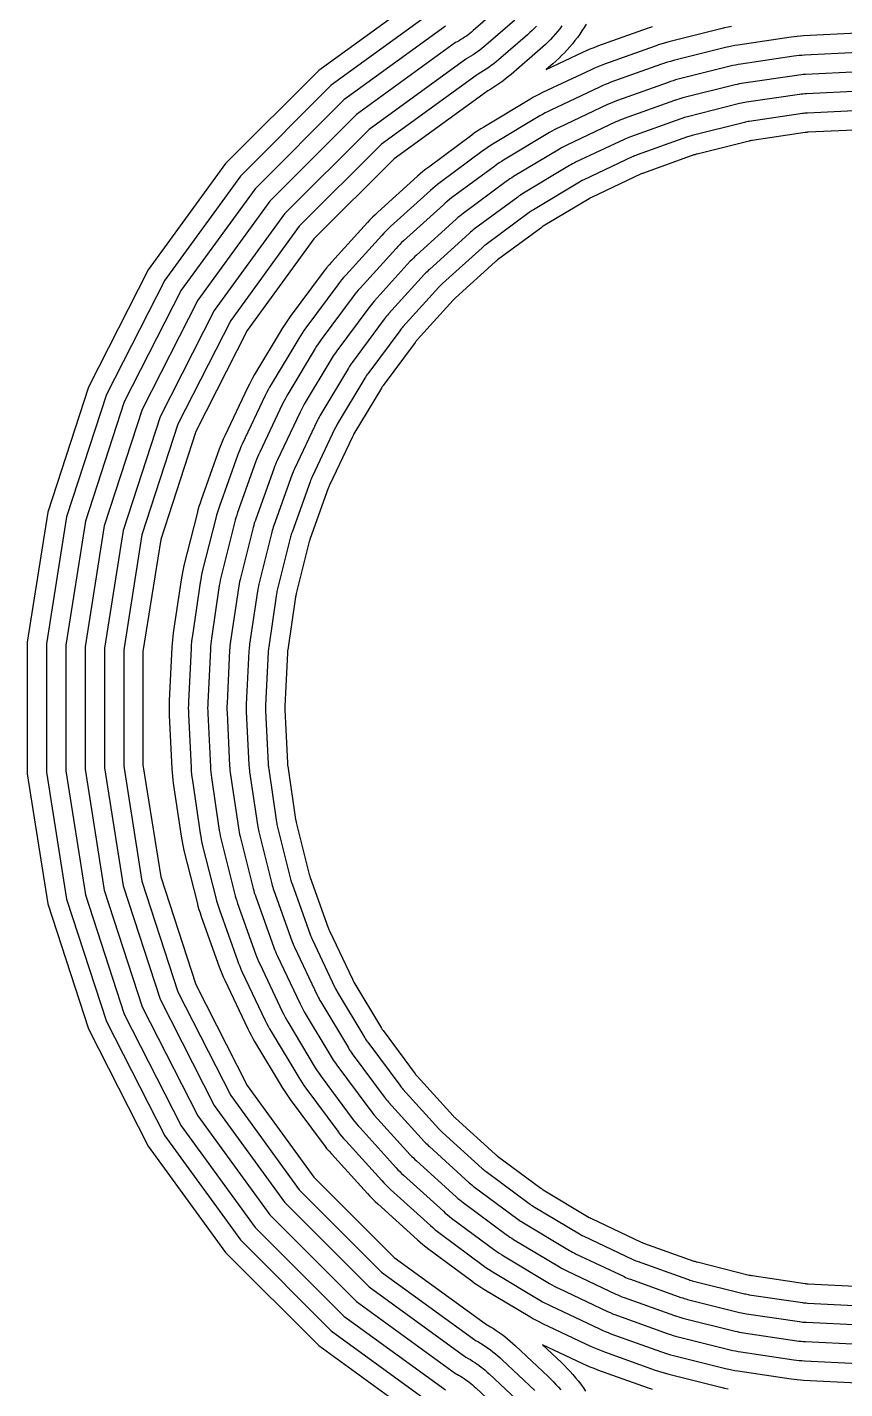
# Model space of a CAD drawing. Header units: metres. Extents: x 129.5 to 156.5, y -104.5 to -85.4.
# Drawn here: x 131.451 to 132.723, y -98.087 to -95.969 of the extents above; entities that cross this region are included whole.
import ezdxf

# ---------------------------------------------------------------- set-up
doc = ezdxf.new("R2010")
doc.units = ezdxf.units.M

msp = doc.modelspace()

# ---------------------------------------------------------------- linework, layer by layer
for points in [[(132.0704, -95.9157), (131.9048, -96.036), (131.76, -96.1808), (131.6397, -96.3464), (131.5468, -96.5288), (131.4835, -96.7235), (131.4515, -96.9256), (131.4515, -97.1304), (131.4835, -97.3325), (131.5468, -97.5272), (131.6397, -97.7096), (131.76, -97.8752), (131.9048, -98.02), (132.0704, -98.1403)], [(132.0861, -95.9414), (131.9243, -96.0589), (131.7829, -96.2003), (131.6654, -96.3621), (131.5746, -96.5403), (131.5128, -96.7305), (131.4815, -96.928), (131.4815, -97.128), (131.5128, -97.3255), (131.5746, -97.5157), (131.6654, -97.6939), (131.7829, -97.8557), (131.9243, -97.9971), (132.0861, -98.1146)], [(132.1902, -95.935), (132.1452, -95.974), (132.1426, -95.9762), (132.1399, -95.9783), (132.1372, -95.9804), (132.1345, -95.9824), (132.1317, -95.9843), (132.1289, -95.9862), (132.126, -95.988), (132.123, -95.9897), (132.1201, -95.9914), (132.1176, -95.9927), (131.9634, -96.1047), (131.8287, -96.2394), (131.7167, -96.3936), (131.6302, -96.5633), (131.5713, -96.7445), (131.5415, -96.9327), (131.5415, -97.1233), (131.5713, -97.3115), (131.6302, -97.4927), (131.7167, -97.6624), (131.8287, -97.8166), (131.9634, -97.9513), (132.1176, -98.0634), (132.1195, -98.0643), (132.1224, -98.0659), (132.1252, -98.0676), (132.1281, -98.0694), (132.1309, -98.0712), (132.1336, -98.0731), (132.1363, -98.075), (132.139, -98.0771), (132.1416, -98.0791), (132.1441, -98.0813), (132.1466, -98.0835), (132.1491, -98.0857), (132.1999, -98.1337)], [(132.1018, -95.967), (131.9439, -96.0818), (131.8058, -96.2199), (131.691, -96.3778), (131.6024, -96.5518), (131.542, -96.7375), (131.5115, -96.9304), (131.5115, -97.1256), (131.542, -97.3185), (131.6024, -97.5042), (131.691, -97.6782), (131.8058, -97.8361), (131.9439, -97.9742), (132.1018, -98.089)], [(132.2099, -95.9576), (132.1648, -95.9967), (132.1617, -95.9993), (132.1585, -96.0019), (132.1552, -96.0044), (132.1518, -96.0069), (132.1484, -96.0092), (132.145, -96.0115), (132.1415, -96.0137), (132.1379, -96.0158), (132.1343, -96.0178), (132.1335, -96.0182), (131.983, -96.1276), (131.8516, -96.259), (131.7423, -96.4093), (131.658, -96.5748), (131.6006, -96.7516), (131.5715, -96.9351), (131.5715, -97.1209), (131.6006, -97.3044), (131.658, -97.4812), (131.7423, -97.6467), (131.8516, -97.797), (131.983, -97.9284), (132.1335, -98.0378), (132.1337, -98.0379), (132.1373, -98.0399), (132.1407, -98.0419), (132.1442, -98.0441), (132.1476, -98.0463), (132.1509, -98.0486), (132.1542, -98.0509), (132.1574, -98.0534), (132.1606, -98.0559), (132.1637, -98.0585), (132.1667, -98.0612), (132.1697, -98.0639), (132.2205, -98.1119)], [(132.2434, -95.9671), (132.2401, -95.9705), (132.2366, -95.9738), (132.2331, -95.9771), (132.2295, -95.9803), (132.1845, -96.0194), (132.1808, -96.0225), (132.177, -96.0255), (132.1731, -96.0285), (132.1692, -96.0313), (132.1652, -96.0341), (132.1611, -96.0368), (132.157, -96.0393), (132.1528, -96.0418), (132.1495, -96.0436), (132.0025, -96.1504), (131.8744, -96.2785), (131.768, -96.425), (131.6858, -96.5864), (131.6298, -96.7586), (131.6015, -96.9375), (131.6015, -97.1185), (131.6298, -97.2974), (131.6858, -97.4696), (131.768, -97.631), (131.8744, -97.7775), (132.0025, -97.9056), (132.1497, -98.0125), (132.1521, -98.0138), (132.1562, -98.0163), (132.1603, -98.0188), (132.1643, -98.0214), (132.1682, -98.0241), (132.172, -98.0268), (132.1758, -98.0297), (132.1796, -98.0327), (132.1832, -98.0357), (132.1868, -98.0389), (132.1903, -98.0421), (132.2411, -98.0901)], [(132.2829, -95.9666), (132.2796, -95.971), (132.2761, -95.9753), (132.2726, -95.9796), (132.2689, -95.9837), (132.2651, -95.9877), (132.2613, -95.9917), (132.2573, -95.9956), (132.2533, -95.9993), (132.2492, -96.003), (132.2041, -96.042), (132.1999, -96.0456), (132.1955, -96.0491), (132.1911, -96.0525), (132.1866, -96.0558), (132.182, -96.059), (132.1773, -96.062), (132.1725, -96.065), (132.1677, -96.0678), (132.1657, -96.069), (132.022, -96.1733), (131.8973, -96.298), (131.7937, -96.4407), (131.7136, -96.5979), (131.6591, -96.7656), (131.6315, -96.9398), (131.6315, -97.1162), (131.6591, -97.2904), (131.7136, -97.4581), (131.7937, -97.6153), (131.8973, -97.758), (132.022, -97.8827), (132.1658, -97.9871), (132.167, -97.9878), (132.1717, -97.9906), (132.1764, -97.9934), (132.181, -97.9964), (132.1855, -97.9995), (132.1899, -98.0027), (132.1943, -98.0061), (132.1985, -98.0095), (132.2027, -98.013), (132.2068, -98.0166), (132.2109, -98.0203), (132.2617, -98.0683), (132.2658, -98.0723), (132.2698, -98.0763), (132.2737, -98.0805), (132.2775, -98.0848), (132.2812, -98.0891)], [(132.5469, -95.9677), (132.5413, -95.9688), (132.5358, -95.9699), (132.5303, -95.9712), (132.4494, -95.9915), (132.4439, -95.9929), (132.4385, -95.9945), (132.4331, -95.9962), (132.4278, -95.998), (132.3492, -96.0261), (132.3439, -96.0281), (132.3387, -96.0302), (132.3335, -96.0324), (132.3284, -96.0348), (132.253, -96.0704), (132.2479, -96.0729), (132.2429, -96.0755), (132.2379, -96.0782), (132.2331, -96.0811), (132.1615, -96.124), (132.1567, -96.1269), (132.152, -96.13), (132.1473, -96.1332), (132.1428, -96.1365), (132.0758, -96.1862), (132.0713, -96.1896), (132.0669, -96.1931), (132.0625, -96.1968), (132.0583, -96.2005), (131.9965, -96.2565), (131.9924, -96.2604), (131.9883, -96.2643), (131.9844, -96.2684), (131.9805, -96.2725), (131.9245, -96.3343), (131.9208, -96.3385), (131.9171, -96.3429), (131.9136, -96.3473), (131.9102, -96.3518), (131.8605, -96.4188), (131.8572, -96.4233), (131.854, -96.428), (131.8509, -96.4327), (131.848, -96.4375), (131.8051, -96.5091), (131.8022, -96.5139), (131.7995, -96.5189), (131.7969, -96.5239), (131.7944, -96.529), (131.7588, -96.6044), (131.7564, -96.6095), (131.7542, -96.6147), (131.7521, -96.6199), (131.7501, -96.6252), (131.722, -96.7038), (131.7202, -96.7091), (131.7185, -96.7145), (131.7169, -96.7199), (131.7155, -96.7254), (131.6952, -96.8063), (131.6939, -96.8118), (131.6928, -96.8173), (131.6917, -96.8229), (131.6908, -96.8284), (131.6786, -96.9109), (131.6778, -96.9165), (131.6772, -96.9221), (131.6767, -96.9278), (131.6764, -96.9334), (131.6723, -97.0167), (131.6721, -97.0224), (131.672, -97.028), (131.6721, -97.0336), (131.6723, -97.0393), (131.6764, -97.1226), (131.6767, -97.1282), (131.6772, -97.1339), (131.6778, -97.1395), (131.6786, -97.1451), (131.6908, -97.2276), (131.6917, -97.2331), (131.6928, -97.2387), (131.6939, -97.2442), (131.6952, -97.2497), (131.7155, -97.3306), (131.7169, -97.3361), (131.7185, -97.3415), (131.7202, -97.3469), (131.722, -97.3522), (131.7501, -97.4308), (131.7521, -97.4361), (131.7542, -97.4413), (131.7564, -97.4465), (131.7588, -97.4516), (131.7944, -97.527), (131.7969, -97.5321), (131.7995, -97.5371), (131.8022, -97.5421), (131.8051, -97.5469), (131.848, -97.6185), (131.8509, -97.6233), (131.854, -97.628), (131.8572, -97.6327), (131.8605, -97.6372), (131.9102, -97.7042), (131.9136, -97.7087), (131.9171, -97.7131), (131.9208, -97.7175), (131.9245, -97.7217), (131.9805, -97.7835), (131.9844, -97.7876), (131.9883, -97.7917), (131.9924, -97.7956), (131.9965, -97.7995), (132.0583, -97.8555), (132.0625, -97.8592), (132.0669, -97.8629), (132.0713, -97.8664), (132.0758, -97.8698), (132.1428, -97.9195), (132.1473, -97.9228), (132.152, -97.926), (132.1567, -97.9291), (132.1615, -97.932), (132.2331, -97.9749), (132.2379, -97.9778), (132.2429, -97.9805), (132.2479, -97.9831), (132.253, -97.9856), (132.3284, -98.0212), (132.3335, -98.0236), (132.3387, -98.0258), (132.3439, -98.0279), (132.3492, -98.0299)], [(132.3209, -95.9639), (132.3176, -95.9692), (132.3142, -95.9744), (132.3107, -95.9795), (132.307, -95.9846), (132.3032, -95.9895), (132.2993, -95.9944), (132.2953, -95.9992), (132.2911, -96.0038), (132.2869, -96.0084), (132.2825, -96.0129), (132.2781, -96.0173), (132.2735, -96.0215), (132.2688, -96.0257), (132.2584, -96.0347)], [(132.2584, -96.0347), (132.3156, -96.0077), (132.3214, -96.005), (132.3272, -96.0025), (132.3331, -96.0001), (132.3391, -95.9979), (132.4177, -95.9698), (132.4237, -95.9677)], [(132.7422, -95.9782), (132.6589, -95.9823), (132.654, -95.9826), (132.6491, -95.9831), (132.6442, -95.9836), (132.6393, -95.9843), (132.5568, -95.9965), (132.552, -95.9973), (132.5472, -95.9982), (132.5424, -95.9992), (132.5376, -96.0003), (132.4567, -96.0206), (132.4519, -96.0218), (132.4472, -96.0232), (132.4425, -96.0247), (132.4379, -96.0263), (132.3593, -96.0544), (132.3547, -96.0561), (132.3502, -96.0579), (132.3457, -96.0599), (132.3412, -96.0619), (132.2658, -96.0976), (132.2614, -96.0997), (132.257, -96.102), (132.2527, -96.1043), (132.2485, -96.1068), (132.1769, -96.1497), (132.1728, -96.1523), (132.1687, -96.155), (132.1646, -96.1577), (132.1606, -96.1606), (132.0936, -96.2103), (132.0897, -96.2133), (132.0859, -96.2163), (132.0821, -96.2195), (132.0785, -96.2228), (132.0166, -96.2788), (132.0131, -96.2821), (132.0095, -96.2855), (132.0061, -96.2891), (132.0028, -96.2926), (131.9468, -96.3545), (131.9435, -96.3581), (131.9403, -96.3619), (131.9373, -96.3657), (131.9343, -96.3696), (131.8846, -96.4366), (131.8817, -96.4406), (131.879, -96.4447), (131.8763, -96.4488), (131.8737, -96.4529), (131.8308, -96.5245), (131.8283, -96.5287), (131.826, -96.533), (131.8237, -96.5374), (131.8216, -96.5418), (131.7859, -96.6172), (131.7839, -96.6217), (131.7819, -96.6262), (131.7801, -96.6307), (131.7784, -96.6353), (131.7503, -96.7139), (131.7487, -96.7185), (131.7472, -96.7232), (131.7458, -96.7279), (131.7446, -96.7327), (131.7243, -96.8136), (131.7232, -96.8184), (131.7222, -96.8232), (131.7213, -96.828), (131.7205, -96.8328), (131.7083, -96.9153), (131.7076, -96.9202), (131.7071, -96.9251), (131.7066, -96.93), (131.7063, -96.9349), (131.7022, -97.0182), (131.7021, -97.0231), (131.702, -97.028), (131.7021, -97.0329), (131.7022, -97.0378), (131.7063, -97.1211), (131.7066, -97.126), (131.7071, -97.1309), (131.7076, -97.1358), (131.7083, -97.1407), (131.7205, -97.2232), (131.7213, -97.228), (131.7222, -97.2328), (131.7232, -97.2376), (131.7243, -97.2424), (131.7446, -97.3233), (131.7458, -97.3281), (131.7472, -97.3328), (131.7487, -97.3375), (131.7503, -97.3421), (131.7784, -97.4207), (131.7801, -97.4253), (131.7819, -97.4298), (131.7839, -97.4343), (131.7859, -97.4388), (131.8216, -97.5142), (131.8237, -97.5186), (131.826, -97.523), (131.8283, -97.5273), (131.8308, -97.5315), (131.8737, -97.6031), (131.8763, -97.6072), (131.879, -97.6113), (131.8817, -97.6154), (131.8846, -97.6194), (131.9343, -97.6864), (131.9373, -97.6903), (131.9403, -97.6941), (131.9435, -97.6979), (131.9468, -97.7015), (132.0028, -97.7634), (132.0061, -97.7669), (132.0095, -97.7705), (132.0131, -97.7739), (132.0166, -97.7772), (132.0785, -97.8332), (132.0821, -97.8365), (132.0859, -97.8397), (132.0897, -97.8427), (132.0936, -97.8457), (132.1606, -97.8954), (132.1646, -97.8983), (132.1687, -97.901), (132.1728, -97.9037), (132.1769, -97.9063), (132.2485, -97.9492), (132.2527, -97.9517), (132.257, -97.954), (132.2614, -97.9563), (132.2658, -97.9584), (132.3412, -97.9941), (132.3457, -97.9961), (132.3502, -97.9981), (132.3547, -97.9999), (132.3593, -98.0016)], [(132.7437, -96.0082), (132.6603, -96.0123), (132.6562, -96.0126), (132.652, -96.0129), (132.6479, -96.0134), (132.6437, -96.0139), (132.5612, -96.0262), (132.5571, -96.0268), (132.553, -96.0276), (132.5489, -96.0285), (132.5449, -96.0294), (132.464, -96.0497), (132.4599, -96.0508), (132.4559, -96.0519), (132.4519, -96.0532), (132.448, -96.0545), (132.3694, -96.0826), (132.3655, -96.0841), (132.3617, -96.0856), (132.3578, -96.0873), (132.354, -96.089), (132.2786, -96.1247), (132.2749, -96.1265), (132.2712, -96.1284), (132.2675, -96.1305), (132.2639, -96.1326), (132.1924, -96.1754), (132.1888, -96.1776), (132.1853, -96.1799), (132.1819, -96.1823), (132.1785, -96.1847), (132.1115, -96.2344), (132.1082, -96.2369), (132.1049, -96.2395), (132.1017, -96.2422), (132.0986, -96.245), (132.0368, -96.301), (132.0337, -96.3038), (132.0308, -96.3068), (132.0278, -96.3097), (132.025, -96.3128), (131.969, -96.3746), (131.9662, -96.3777), (131.9635, -96.3809), (131.9609, -96.3842), (131.9584, -96.3875), (131.9087, -96.4545), (131.9063, -96.4579), (131.9039, -96.4613), (131.9016, -96.4648), (131.8994, -96.4684), (131.8566, -96.5399), (131.8545, -96.5435), (131.8524, -96.5472), (131.8505, -96.5509), (131.8487, -96.5546), (131.813, -96.63), (131.8113, -96.6338), (131.8096, -96.6377), (131.8081, -96.6415), (131.8066, -96.6454), (131.7785, -96.724), (131.7772, -96.7279), (131.7759, -96.7319), (131.7748, -96.7359), (131.7737, -96.74), (131.7534, -96.8209), (131.7525, -96.8249), (131.7516, -96.829), (131.7508, -96.8331), (131.7502, -96.8372), (131.7379, -96.9197), (131.7374, -96.9239), (131.7369, -96.928), (131.7366, -96.9322), (131.7363, -96.9363), (131.7322, -97.0197), (131.7321, -97.0238), (131.732, -97.028), (131.7321, -97.0322), (131.7322, -97.0363), (131.7363, -97.1197), (131.7366, -97.1238), (131.7369, -97.128), (131.7374, -97.1321), (131.7379, -97.1363), (131.7502, -97.2188), (131.7508, -97.2229), (131.7516, -97.227), (131.7525, -97.2311), (131.7534, -97.2351), (131.7737, -97.316), (131.7748, -97.3201), (131.7759, -97.3241), (131.7772, -97.3281), (131.7785, -97.332), (131.8066, -97.4106), (131.8081, -97.4145), (131.8096, -97.4183), (131.8113, -97.4222), (131.813, -97.426), (131.8487, -97.5014), (131.8505, -97.5051), (131.8524, -97.5088), (131.8545, -97.5125), (131.8566, -97.5161), (131.8994, -97.5876), (131.9016, -97.5912), (131.9039, -97.5947), (131.9063, -97.5981), (131.9087, -97.6015), (131.9584, -97.6685), (131.9609, -97.6718), (131.9635, -97.6751), (131.9662, -97.6783), (131.969, -97.6814), (132.025, -97.7432), (132.0278, -97.7463), (132.0308, -97.7492), (132.0337, -97.7522), (132.0368, -97.755), (132.0986, -97.811), (132.1017, -97.8138), (132.1049, -97.8165), (132.1082, -97.8191), (132.1115, -97.8216), (132.1785, -97.8713), (132.1819, -97.8737), (132.1853, -97.8761), (132.1888, -97.8784), (132.1924, -97.8806), (132.2639, -97.9234), (132.2675, -97.9255), (132.2712, -97.9276), (132.2749, -97.9295), (132.2786, -97.9313), (132.354, -97.967), (132.3578, -97.9687), (132.3617, -97.9704), (132.3655, -97.9719), (132.3694, -97.9734)], [(132.7451, -96.0382), (132.6618, -96.0423), (132.6584, -96.0425), (132.655, -96.0428), (132.6515, -96.0431), (132.6481, -96.0436), (132.5656, -96.0558), (132.5622, -96.0564), (132.5589, -96.057), (132.5555, -96.0577), (132.5522, -96.0585), (132.4712, -96.0788), (132.4679, -96.0797), (132.4646, -96.0806), (132.4613, -96.0817), (132.4581, -96.0828), (132.3796, -96.1109), (132.3763, -96.1121), (132.3731, -96.1134), (132.37, -96.1147), (132.3669, -96.1161), (132.2915, -96.1518), (132.2884, -96.1533), (132.2853, -96.1549), (132.2823, -96.1566), (132.2793, -96.1583), (132.2078, -96.2012), (132.2049, -96.203), (132.202, -96.2048), (132.1992, -96.2068), (132.1964, -96.2088), (132.1294, -96.2585), (132.1266, -96.2606), (132.124, -96.2627), (132.1213, -96.2649), (132.1187, -96.2672), (132.0569, -96.3232), (132.0544, -96.3256), (132.052, -96.328), (132.0496, -96.3304), (132.0472, -96.3329), (131.9912, -96.3947), (131.9889, -96.3973), (131.9867, -96.4), (131.9846, -96.4026), (131.9825, -96.4054), (131.9328, -96.4724), (131.9308, -96.4752), (131.9288, -96.478), (131.927, -96.4809), (131.9252, -96.4838), (131.8823, -96.5553), (131.8806, -96.5583), (131.8789, -96.5613), (131.8773, -96.5644), (131.8758, -96.5675), (131.8401, -96.6429), (131.8387, -96.646), (131.8374, -96.6491), (131.8361, -96.6523), (131.8349, -96.6556), (131.8068, -96.7341), (131.8057, -96.7373), (131.8046, -96.7406), (131.8037, -96.7439), (131.8028, -96.7472), (131.7825, -96.8282), (131.7817, -96.8315), (131.781, -96.8349), (131.7804, -96.8382), (131.7798, -96.8416), (131.7676, -96.9241), (131.7671, -96.9275), (131.7668, -96.931), (131.7665, -96.9344), (131.7663, -96.9378), (131.7622, -97.0211), (131.762, -97.0246), (131.762, -97.028), (131.762, -97.0314), (131.7622, -97.0349), (131.7663, -97.1182), (131.7665, -97.1216), (131.7668, -97.125), (131.7671, -97.1285), (131.7676, -97.1319), (131.7798, -97.2144), (131.7804, -97.2178), (131.781, -97.2211), (131.7817, -97.2245), (131.7825, -97.2278), (131.8028, -97.3088), (131.8037, -97.3121), (131.8046, -97.3154), (131.8057, -97.3187), (131.8068, -97.3219), (131.8349, -97.4004), (131.8361, -97.4037), (131.8374, -97.4069), (131.8387, -97.41), (131.8401, -97.4131), (131.8758, -97.4885), (131.8773, -97.4916), (131.8789, -97.4947), (131.8806, -97.4977), (131.8823, -97.5007), (131.9252, -97.5722), (131.927, -97.5751), (131.9288, -97.578), (131.9308, -97.5808), (131.9328, -97.5836), (131.9825, -97.6506), (131.9846, -97.6534), (131.9867, -97.656), (131.9889, -97.6587), (131.9912, -97.6613), (132.0472, -97.7231), (132.0496, -97.7256), (132.052, -97.728), (132.0544, -97.7304), (132.0569, -97.7328), (132.1187, -97.7888), (132.1213, -97.7911), (132.124, -97.7933), (132.1266, -97.7954), (132.1294, -97.7975), (132.1964, -97.8472), (132.1992, -97.8492), (132.202, -97.8512), (132.2049, -97.853), (132.2078, -97.8548), (132.2793, -97.8977), (132.2823, -97.8994), (132.2853, -97.9011), (132.2884, -97.9027), (132.2915, -97.9042), (132.3669, -97.9399), (132.37, -97.9413), (132.3731, -97.9426), (132.3763, -97.9439), (132.3796, -97.9451)], [(132.7466, -96.0681), (132.6633, -96.0722), (132.6606, -96.0724), (132.6579, -96.0726), (132.6552, -96.0729), (132.6525, -96.0733), (132.57, -96.0855), (132.5674, -96.086), (132.5647, -96.0864), (132.5621, -96.087), (132.5594, -96.0876), (132.4785, -96.1079), (132.4759, -96.1086), (132.4733, -96.1093), (132.4708, -96.1102), (132.4682, -96.111), (132.3897, -96.1391), (132.3871, -96.1401), (132.3846, -96.1411), (132.3821, -96.1421), (132.3797, -96.1433), (132.3043, -96.1789), (132.3019, -96.1801), (132.2995, -96.1814), (132.2971, -96.1827), (132.2948, -96.184), (132.2232, -96.2269), (132.2209, -96.2283), (132.2187, -96.2298), (132.2164, -96.2313), (132.2142, -96.2329), (132.1472, -96.2826), (132.1451, -96.2842), (132.143, -96.2859), (132.1409, -96.2876), (132.1389, -96.2894), (132.0771, -96.3455), (132.0751, -96.3473), (132.0732, -96.3492), (132.0713, -96.3511), (132.0695, -96.3531), (132.0134, -96.4149), (132.0116, -96.4169), (132.0099, -96.419), (132.0082, -96.4211), (132.0066, -96.4232), (131.9569, -96.4902), (131.9553, -96.4924), (131.9538, -96.4947), (131.9523, -96.4969), (131.9509, -96.4992), (131.908, -96.5708), (131.9067, -96.5731), (131.9054, -96.5755), (131.9041, -96.5779), (131.9029, -96.5803), (131.8673, -96.6557), (131.8661, -96.6581), (131.8651, -96.6606), (131.8641, -96.6631), (131.8631, -96.6657), (131.835, -96.7442), (131.8342, -96.7468), (131.8333, -96.7493), (131.8326, -96.7519), (131.8319, -96.7545), (131.8116, -96.8354), (131.811, -96.8381), (131.8104, -96.8407), (131.81, -96.8434), (131.8095, -96.846), (131.7973, -96.9285), (131.7969, -96.9312), (131.7966, -96.9339), (131.7964, -96.9366), (131.7962, -96.9393), (131.7921, -97.0226), (131.792, -97.0253), (131.792, -97.028), (131.792, -97.0307), (131.7921, -97.0334), (131.7962, -97.1167), (131.7964, -97.1194), (131.7966, -97.1221), (131.7969, -97.1248), (131.7973, -97.1275), (131.8095, -97.21), (131.81, -97.2126), (131.8104, -97.2153), (131.811, -97.2179), (131.8116, -97.2206), (131.8319, -97.3015), (131.8326, -97.3041), (131.8333, -97.3067), (131.8342, -97.3092), (131.835, -97.3118), (131.8631, -97.3903), (131.8641, -97.3929), (131.8651, -97.3954), (131.8661, -97.3979), (131.8673, -97.4003), (131.9029, -97.4757), (131.9041, -97.4781), (131.9054, -97.4805), (131.9067, -97.4829), (131.908, -97.4852), (131.9509, -97.5568), (131.9523, -97.5591), (131.9538, -97.5613), (131.9553, -97.5636), (131.9569, -97.5658), (132.0066, -97.6328), (132.0082, -97.6349), (132.0099, -97.637), (132.0116, -97.6391), (132.0134, -97.6411), (132.0695, -97.7029), (132.0713, -97.7049), (132.0732, -97.7068), (132.0751, -97.7087), (132.0771, -97.7105), (132.1389, -97.7666), (132.1409, -97.7684), (132.143, -97.7701), (132.1451, -97.7718), (132.1472, -97.7734), (132.2142, -97.8231), (132.2164, -97.8247), (132.2187, -97.8262), (132.2209, -97.8277), (132.2232, -97.8291), (132.2948, -97.872), (132.2971, -97.8733), (132.2995, -97.8746), (132.3019, -97.8759), (132.3043, -97.8771), (132.3797, -97.9127), (132.3821, -97.9139), (132.3846, -97.9149), (132.3871, -97.9159), (132.3897, -97.9169)], [(132.7481, -96.0981), (132.6648, -96.1022), (132.6628, -96.1023), (132.6608, -96.1025), (132.6589, -96.1027), (132.6569, -96.103), (132.5744, -96.1152), (132.5725, -96.1155), (132.5706, -96.1159), (132.5686, -96.1163), (132.5667, -96.1167), (132.4858, -96.137), (132.4839, -96.1375), (132.482, -96.138), (132.4802, -96.1386), (132.4783, -96.1393), (132.3998, -96.1674), (132.3979, -96.1681), (132.3961, -96.1688), (132.3943, -96.1696), (132.3925, -96.1704), (132.3171, -96.206), (132.3153, -96.2069), (132.3136, -96.2078), (132.3119, -96.2088), (132.3102, -96.2097), (132.2386, -96.2526), (132.237, -96.2537), (132.2353, -96.2547), (132.2337, -96.2558), (132.2321, -96.257), (132.1651, -96.3067), (132.1635, -96.3079), (132.162, -96.3091), (132.1605, -96.3104), (132.159, -96.3117), (132.0972, -96.3677), (132.0958, -96.369), (132.0944, -96.3704), (132.093, -96.3718), (132.0917, -96.3732), (132.0357, -96.435), (132.0344, -96.4365), (132.0331, -96.438), (132.0319, -96.4395), (132.0307, -96.4411), (131.981, -96.5081), (131.9798, -96.5097), (131.9787, -96.5113), (131.9777, -96.513), (131.9766, -96.5146), (131.9337, -96.5862), (131.9328, -96.5879), (131.9318, -96.5896), (131.9309, -96.5913), (131.93, -96.5931), (131.8944, -96.6685), (131.8936, -96.6703), (131.8928, -96.6721), (131.8921, -96.6739), (131.8914, -96.6758), (131.8633, -96.7543), (131.8626, -96.7562), (131.862, -96.758), (131.8615, -96.7599), (131.861, -96.7618), (131.8407, -96.8427), (131.8403, -96.8446), (131.8399, -96.8466), (131.8395, -96.8485), (131.8392, -96.8504), (131.827, -96.9329), (131.8267, -96.9349), (131.8265, -96.9368), (131.8263, -96.9388), (131.8262, -96.9408), (131.8221, -97.0241), (131.822, -97.026), (131.822, -97.028), (131.822, -97.03), (131.8221, -97.0319), (131.8262, -97.1152), (131.8263, -97.1172), (131.8265, -97.1192), (131.8267, -97.1211), (131.827, -97.1231), (131.8392, -97.2056), (131.8395, -97.2075), (131.8399, -97.2094), (131.8403, -97.2114), (131.8407, -97.2133), (131.861, -97.2942), (131.8615, -97.2961), (131.862, -97.298), (131.8626, -97.2998), (131.8633, -97.3017), (131.8914, -97.3802), (131.8921, -97.3821), (131.8928, -97.3839), (131.8936, -97.3857), (131.8944, -97.3875), (131.93, -97.4629), (131.9309, -97.4647), (131.9318, -97.4664), (131.9328, -97.4681), (131.9337, -97.4698), (131.9766, -97.5414), (131.9777, -97.543), (131.9787, -97.5447), (131.9798, -97.5463), (131.981, -97.5479), (132.0307, -97.6149), (132.0319, -97.6165), (132.0331, -97.618), (132.0344, -97.6195), (132.0357, -97.621), (132.0917, -97.6828), (132.093, -97.6842), (132.0944, -97.6856), (132.0958, -97.687), (132.0972, -97.6883), (132.159, -97.7443), (132.1605, -97.7456), (132.162, -97.7469), (132.1635, -97.7481), (132.1651, -97.7493), (132.2321, -97.799), (132.2337, -97.8002), (132.2353, -97.8013), (132.237, -97.8023), (132.2386, -97.8034), (132.3102, -97.8463), (132.3119, -97.8472), (132.3136, -97.8482), (132.3153, -97.8491), (132.3171, -97.85), (132.3925, -97.8856), (132.3943, -97.8864), (132.3961, -97.8872), (132.3979, -97.8879), (132.3998, -97.8886)], [(132.7495, -96.1281), (132.6662, -96.1322), (132.665, -96.1322), (132.6638, -96.1323), (132.6626, -96.1325), (132.6613, -96.1326), (132.5788, -96.1449), (132.5776, -96.1451), (132.5764, -96.1453), (132.5752, -96.1455), (132.574, -96.1458), (132.4931, -96.1661), (132.4919, -96.1664), (132.4907, -96.1668), (132.4896, -96.1671), (132.4884, -96.1675), (132.4099, -96.1956), (132.4087, -96.1961), (132.4076, -96.1965), (132.4065, -96.197), (132.4053, -96.1975), (132.3299, -96.2332), (132.3288, -96.2337), (132.3277, -96.2343), (132.3267, -96.2349), (132.3256, -96.2355), (132.2541, -96.2784), (132.253, -96.279), (132.252, -96.2797), (132.251, -96.2804), (132.25, -96.2811), (132.183, -96.3308), (132.182, -96.3315), (132.181, -96.3323), (132.1801, -96.3331), (132.1792, -96.3339), (132.1174, -96.3899), (132.1165, -96.3907), (132.1156, -96.3916), (132.1147, -96.3925), (132.1139, -96.3934), (132.0579, -96.4552), (132.0571, -96.4561), (132.0563, -96.457), (132.0555, -96.458), (132.0548, -96.459), (132.0051, -96.526), (132.0044, -96.527), (132.0037, -96.528), (132.003, -96.529), (132.0024, -96.5301), (131.9595, -96.6016), (131.9589, -96.6027), (131.9583, -96.6037), (131.9577, -96.6048), (131.9572, -96.6059), (131.9215, -96.6813), (131.921, -96.6825), (131.9205, -96.6836), (131.9201, -96.6847), (131.9196, -96.6859), (131.8915, -96.7644), (131.8911, -96.7656), (131.8908, -96.7667), (131.8904, -96.7679), (131.8901, -96.7691), (131.8698, -96.85), (131.8695, -96.8512), (131.8693, -96.8524), (131.8691, -96.8536), (131.8689, -96.8548), (131.8566, -96.9373), (131.8565, -96.9386), (131.8563, -96.9398), (131.8562, -96.941), (131.8562, -96.9422), (131.8521, -97.0255), (131.852, -97.0268), (131.852, -97.028), (131.852, -97.0292), (131.8521, -97.0305), (131.8562, -97.1138), (131.8562, -97.115), (131.8563, -97.1162), (131.8565, -97.1174), (131.8566, -97.1187), (131.8689, -97.2012), (131.8691, -97.2024), (131.8693, -97.2036), (131.8695, -97.2048), (131.8698, -97.206), (131.8901, -97.2869), (131.8904, -97.2881), (131.8908, -97.2893), (131.8911, -97.2904), (131.8915, -97.2916), (131.9196, -97.3701), (131.9201, -97.3713), (131.9205, -97.3724), (131.921, -97.3735), (131.9215, -97.3747), (131.9572, -97.4501), (131.9577, -97.4512), (131.9583, -97.4523), (131.9589, -97.4533), (131.9595, -97.4544), (132.0024, -97.5259), (132.003, -97.527), (132.0037, -97.528), (132.0044, -97.529), (132.0051, -97.53), (132.0548, -97.597), (132.0555, -97.598), (132.0563, -97.599), (132.0571, -97.5999), (132.0579, -97.6008), (132.1139, -97.6626), (132.1147, -97.6635), (132.1156, -97.6644), (132.1165, -97.6653), (132.1174, -97.6661), (132.1792, -97.7221), (132.1801, -97.7229), (132.181, -97.7237), (132.182, -97.7245), (132.183, -97.7252), (132.25, -97.7749), (132.251, -97.7756), (132.252, -97.7763), (132.253, -97.777), (132.2541, -97.7776), (132.3256, -97.8205), (132.3267, -97.8211), (132.3277, -97.8217), (132.3288, -97.8223), (132.3299, -97.8228), (132.4053, -97.8585), (132.4065, -97.859), (132.4076, -97.8595), (132.4087, -97.8599), (132.4099, -97.8604)], [(132.4099, -97.8604), (132.4884, -97.8885), (132.4896, -97.8889), (132.4907, -97.8892), (132.4919, -97.8896), (132.4931, -97.8899), (132.574, -97.9102), (132.5752, -97.9105), (132.5764, -97.9107), (132.5776, -97.9109), (132.5788, -97.9111), (132.6613, -97.9234), (132.6626, -97.9235), (132.6638, -97.9237), (132.665, -97.9238), (132.6662, -97.9238), (132.7495, -97.9279)], [(132.3998, -97.8886), (132.4783, -97.9167), (132.4802, -97.9174), (132.482, -97.918), (132.4839, -97.9185), (132.4858, -97.919), (132.5667, -97.9393), (132.5686, -97.9397), (132.5706, -97.9401), (132.5725, -97.9405), (132.5744, -97.9408), (132.6569, -97.953), (132.6589, -97.9533), (132.6608, -97.9535), (132.6628, -97.9537), (132.6648, -97.9538), (132.7481, -97.9579)], [(132.3897, -97.9169), (132.4682, -97.945), (132.4708, -97.9458), (132.4733, -97.9467), (132.4759, -97.9474), (132.4785, -97.9481), (132.5594, -97.9684), (132.5621, -97.969), (132.5647, -97.9696), (132.5674, -97.97), (132.57, -97.9705), (132.6525, -97.9827), (132.6552, -97.9831), (132.6579, -97.9834), (132.6606, -97.9836), (132.6633, -97.9838), (132.7466, -97.9879)], [(132.3796, -97.9451), (132.4581, -97.9732), (132.4613, -97.9743), (132.4646, -97.9754), (132.4679, -97.9763), (132.4712, -97.9772), (132.5522, -97.9975), (132.5555, -97.9983), (132.5589, -97.999), (132.5622, -97.9996), (132.5656, -98.0002), (132.6481, -98.0124), (132.6515, -98.0129), (132.655, -98.0132), (132.6584, -98.0135), (132.6618, -98.0137), (132.7451, -98.0178)], [(132.3694, -97.9734), (132.448, -98.0015), (132.4519, -98.0028), (132.4559, -98.0041), (132.4599, -98.0052), (132.464, -98.0063), (132.5449, -98.0266), (132.5489, -98.0275), (132.553, -98.0284), (132.5571, -98.0292), (132.5612, -98.0298), (132.6437, -98.0421), (132.6479, -98.0426), (132.652, -98.0431), (132.6562, -98.0434), (132.6603, -98.0437), (132.7437, -98.0478)], [(132.4237, -98.0883), (132.4177, -98.0862), (132.3391, -98.0581), (132.3331, -98.0559), (132.3272, -98.0535), (132.3214, -98.051), (132.3156, -98.0483), (132.2528, -98.0187), (132.2823, -98.0465), (132.2869, -98.051), (132.2914, -98.0556), (132.2958, -98.0603), (132.3001, -98.0651), (132.3043, -98.07), (132.3083, -98.0751), (132.3123, -98.0802), (132.3161, -98.0854), (132.3197, -98.0907)], [(132.3593, -98.0016), (132.4379, -98.0297), (132.4425, -98.0313), (132.4472, -98.0328), (132.4519, -98.0342), (132.4567, -98.0354), (132.5376, -98.0557), (132.5424, -98.0568), (132.5472, -98.0578), (132.552, -98.0587), (132.5568, -98.0595), (132.6393, -98.0717), (132.6442, -98.0724), (132.6491, -98.0729), (132.654, -98.0734), (132.6589, -98.0737), (132.7422, -98.0778)], [(132.3492, -98.0299), (132.4278, -98.058), (132.4331, -98.0598), (132.4385, -98.0615), (132.4439, -98.0631), (132.4494, -98.0645), (132.5303, -98.0848), (132.5358, -98.0861), (132.5413, -98.0872)]]:
    msp.add_lwpolyline(points)

doc.saveas('drawing.dxf')
